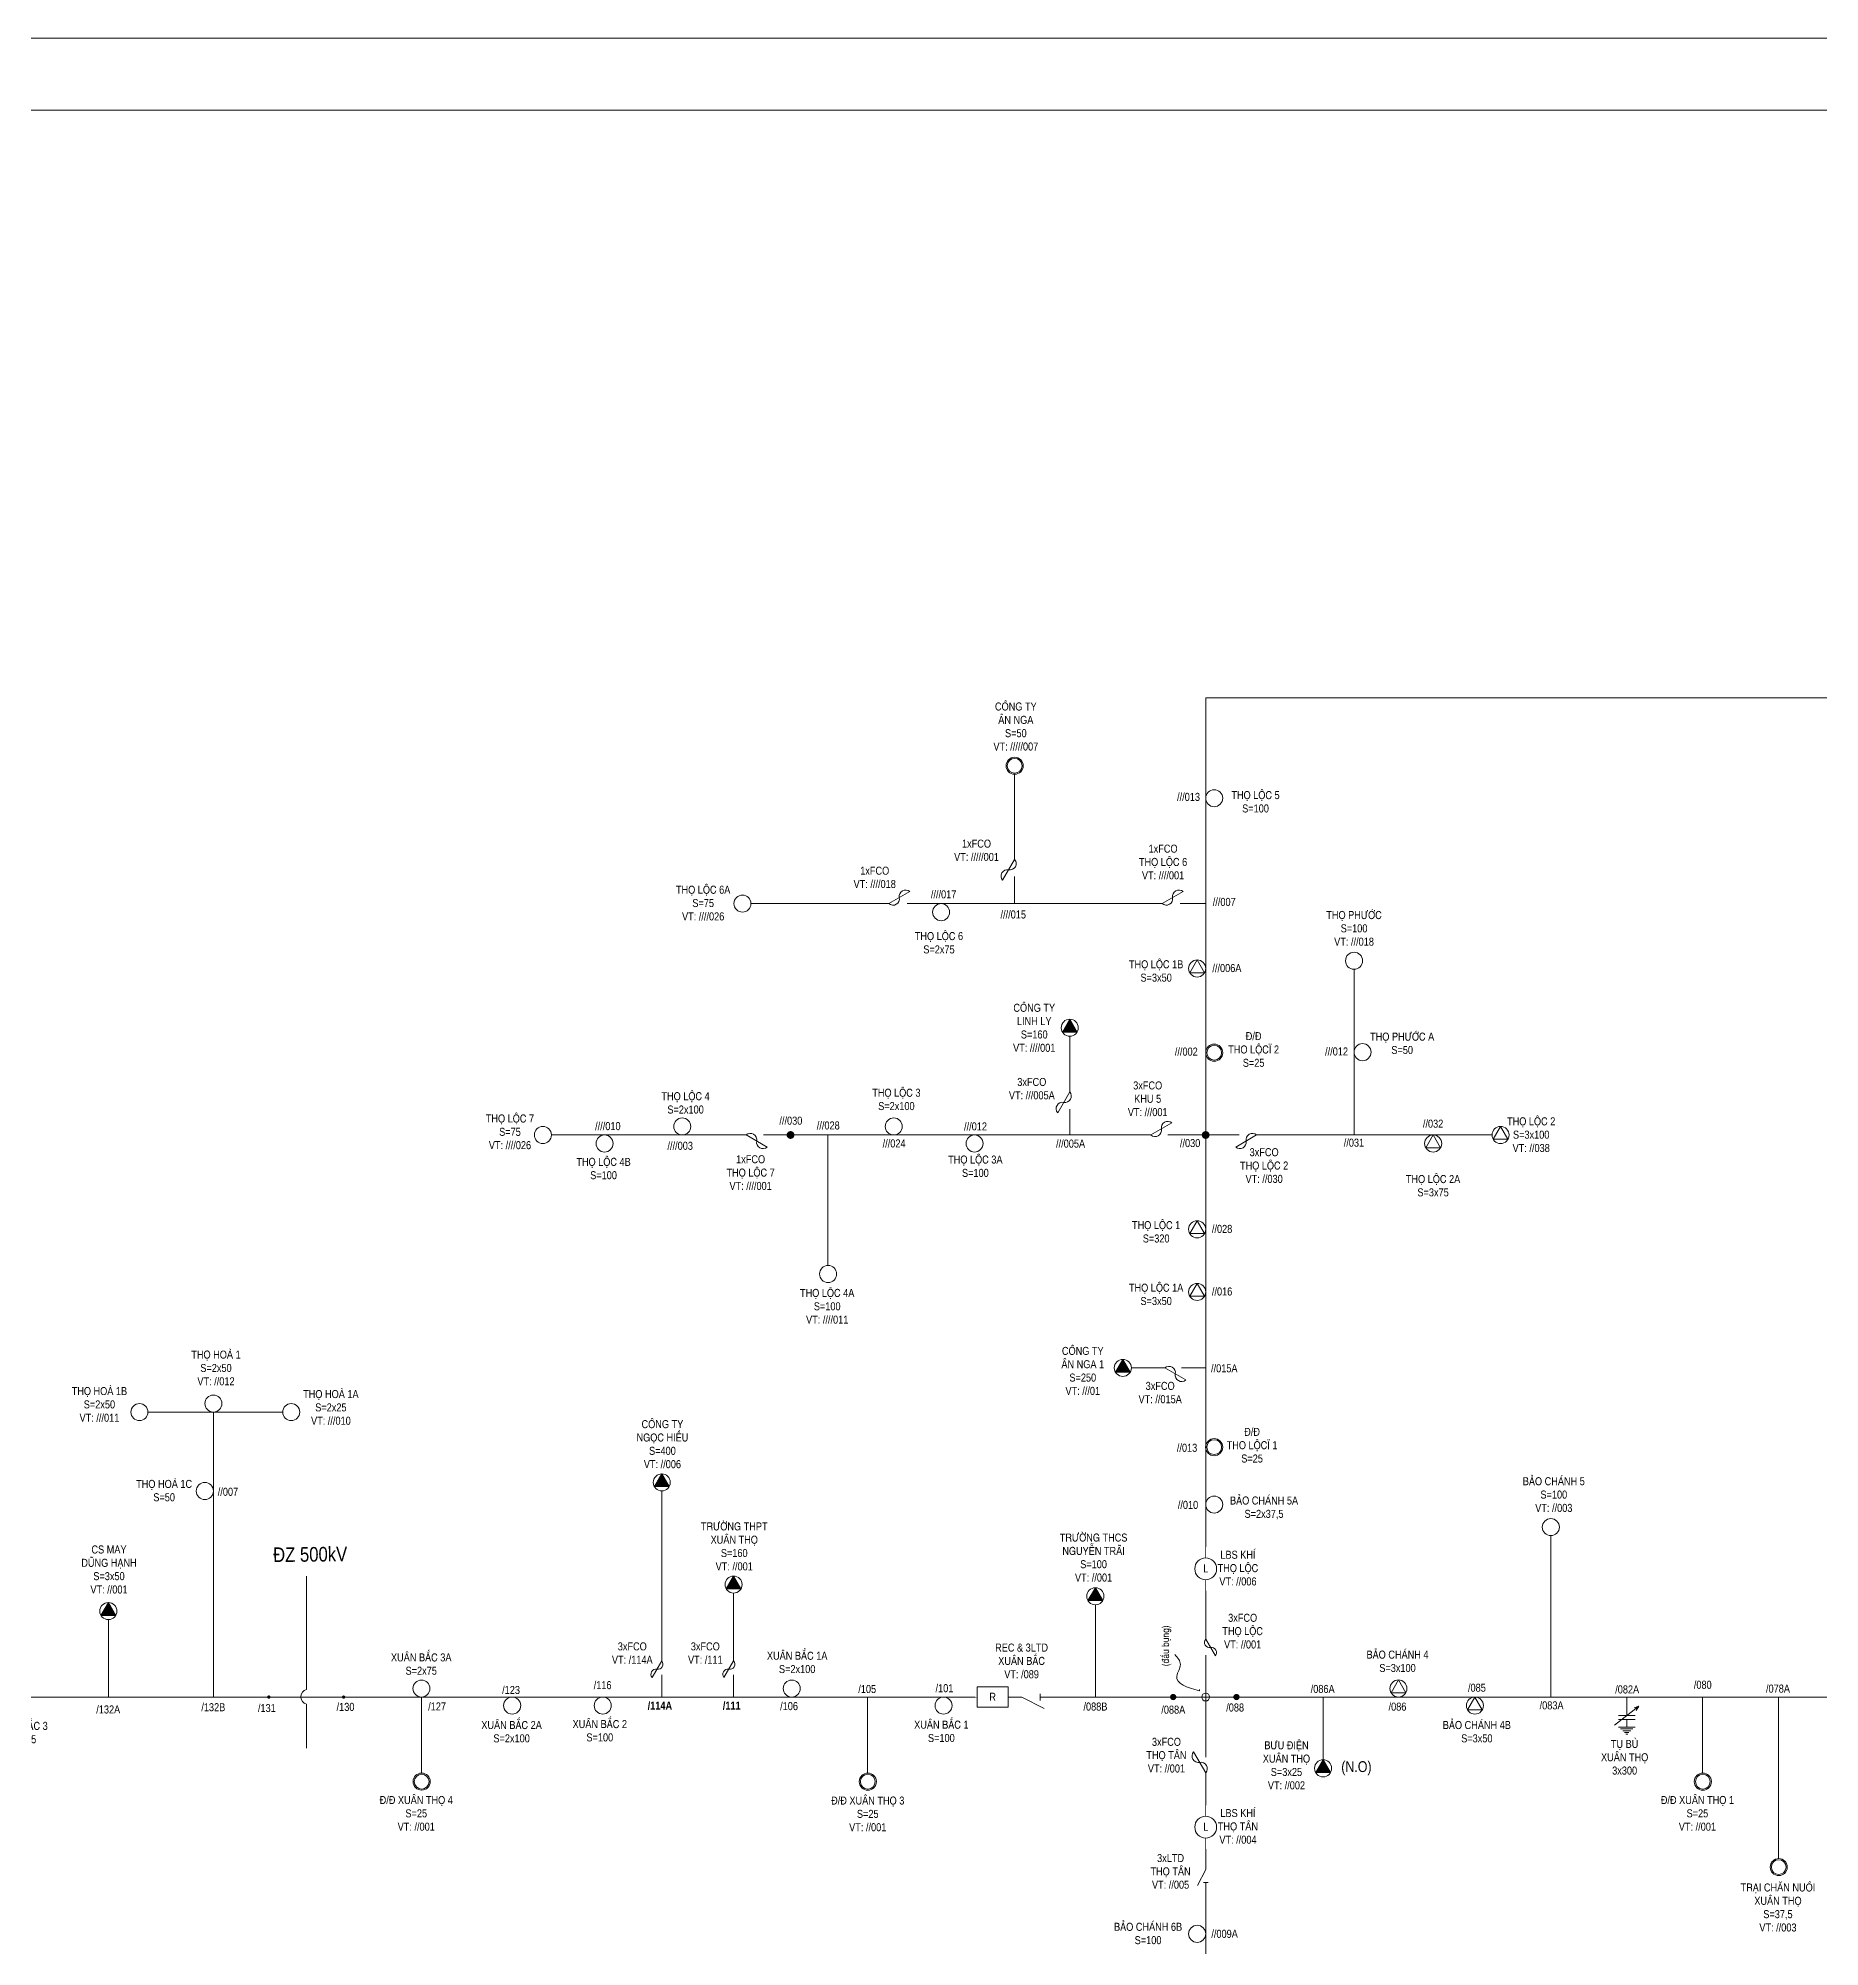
# Model space of a CAD drawing. Header units: inches. Extents: x 3694 to 9715, y -885 to 919.
# Drawn here: x 5225 to 5694, y 416 to 919 of the extents above; entities that cross this region are included whole.
import ezdxf
from ezdxf.enums import TextEntityAlignment as Align

# ---------------------------------------------------------------- set-up
doc = ezdxf.new("R2010")
doc.units = ezdxf.units.IN
doc.header["$LTSCALE"] = 0.2
doc.header["$MEASUREMENT"] = 0
doc.layers.get('0').update_dxf_attribs({"lineweight": 5})
for name, color, linetype, lineweight in [('Day 220kV', 6, 'Continuous', 15), ('Khung', 7, 'Continuous', 13), ('TBA', 5, 'Continuous', 9), ('Text', 7, 'Continuous', 9), ('Thiet bi', 3, 'Continuous', 9), ('Tuyen 480', 1, 'Continuous', 13)]:
    doc.layers.add(name, color=color, linetype=linetype, lineweight=lineweight)
doc.styles.add('V-H-C', font='VHELVCN_0.TTF')
doc.styles.add('V-H-C-B', font='VHELVCB_0.TTF')

# ---------------------------------------------------------------- blocks, each defined once
blk = doc.blocks.new('TBA 1P')
at = {"color": 0}
blk.add_circle((0, 0.8), 0.8, dxfattribs=at)
blk = doc.blocks.new('FCO')
at = {"color": 0}
blk.add_lwpolyline([(0, 0, 0.707499), (0.8, 0.8, -0.707499), (1.6, 1.6, -5.301682)], format="xyb", dxfattribs=at)
blk.add_lwpolyline([(0, 0), (1.6, 1.6)], dxfattribs=at)
blk = doc.blocks.new('ALTD')
at = {"color": 0}
for points in [[(3.38, 1.08), (1.27, 0), (0, 0)], [(2.99, 0.31), (2.99, -0.31)], [(2.99, 0), (4.73, 0)]]:
    blk.add_lwpolyline(points, dxfattribs=at)
blk = doc.blocks.new('TBA 3P')
at = {"color": 0}
blk.add_lwpolyline([(0, 1.6, 0, 1.39, 0), (0, 0.4, 0, 0, 0)], format="xyseb", dxfattribs=at)
blk.add_lwpolyline([(-0.69, 0.4), (0.69, 0.4), (0, 1.6)], close=True, dxfattribs=at)
blk.add_circle((0, 0.8), 0.8, dxfattribs=at)

msp = doc.modelspace()

# ---------------------------------------------------------------- linework, layer by layer
at = {"layer": 'Day 220kV', "elevation": -0.98}
msp.add_lwpolyline([(5295.61, 513.48), (5295.61, 483.61, 0.760782), (5295.61, 479.75), (5295.61, 468.17)], format="xyb", dxfattribs=at)
at = {"layer": 'Khung'}
for points in [[(3694.32, 918.53), (3694.32, -841.47), (6724.32, -841.47), (6724.32, 918.53)], [(3713.26, 899.59), (3713.26, -822.54), (6705.39, -822.54), (6705.39, 899.59)]]:
    msp.add_lwpolyline(points, close=True, dxfattribs=at)
at = {"layer": 'TBA', "color": 1, "elevation": -0.98}
for points in [[(5530.28, 675.76), (5528.33, 672.38), (5532.23, 672.38)], [(5592.47, 629.65), (5590.52, 626.28), (5594.42, 626.28)], [(5610.22, 631.9), (5608.28, 628.53), (5612.17, 628.53)], [(5530.28, 607.05), (5528.33, 603.68), (5532.23, 603.68)], [(5530.28, 590.57), (5528.33, 587.2), (5532.23, 587.2)], [(5583.31, 486.11), (5581.36, 482.73), (5585.25, 482.73)], [(5603.46, 481.61), (5601.51, 478.24), (5605.41, 478.24)]]:
    msp.add_lwpolyline(points, close=True, dxfattribs=at)
at = {"layer": 'TBA', "color": 1}
for centre, radius in [((5482.2, 726.89, -0.98), 2.25), ((5482.2, 726.89, -0.98), 1.95), ((5534.78, 651.33, -0.98), 2.25), ((5534.78, 651.33, -0.98), 1.95), ((5534.77, 547.44, -0.98), 2.25), ((5534.77, 547.44, -0.98), 1.95), ((5325.97, 459.35, -0.98), 2.25), ((5325.97, 459.35, -0.98), 1.95), ((5443.51, 459.34, -0.98), 2.25), ((5443.51, 459.34, -0.98), 1.95), ((5663.51, 459.34, -0.98), 2.25), ((5663.51, 459.34, -0.98), 1.95), ((5683.51, 436.83, -0.98), 2.25), ((5683.51, 436.83, -0.98), 1.95)]:
    msp.add_circle(centre, radius, dxfattribs=at)
at = {"layer": 'TBA', "color": 1, "ltscale": 2}
for centre in [(5530.28, 673.51, -0.98), (5592.47, 627.41, -0.98), (5610.22, 629.65, -0.98), (5530.28, 604.81, -0.98), (5530.28, 588.32, -0.98), (5583.31, 483.86, -0.98), (5603.46, 479.36, -0.98)]:
    msp.add_circle(centre, 2.25, dxfattribs=at)
at = {"layer": 'Thiet bi', "color": 1}
for p, q in [((5530.86, 483.22, -0.98), (5530.53, 483.32, -0.98)), ((5530.86, 483.22, -0.98), (5530.89, 483.6, -0.98)), ((5640.23, 474.24, -0.98), (5646.69, 479.21, -0.98)), ((5643.46, 478.53, -0.98), (5643.46, 481.61, -0.98)), ((5646.69, 479.21, -0.98), (5645.38, 478.76, -0.98)), ((5646.69, 479.21, -0.98), (5645.92, 478.06, -0.98))]:
    msp.add_line(p, q, dxfattribs=at)
at = {"layer": 'Thiet bi', "color": 1, "elevation": -0.98}
for points in [[(5532.53, 518.25, 0.1, 0.1, 0), (5532.53, 521.19, 0.5, 0.5, 0)], [(5532.53, 509.57, 0.1, 0.1, 0), (5532.53, 512.51, 0.5, 0.5, 0)], [(5472.31, 481.62, 0.1, 0.1, 0), (5469.37, 481.62, 0.5, 0.5, 0)], [(5483.46, 481.62, 0.1, 0.1, 0), (5480.52, 481.62, 0.5, 0.5, 0)], [(5532.53, 450.23, 0.1, 0.1, 0), (5532.53, 453.17, 0.5, 0.5, 0)], [(5532.53, 441.55, 0.1, 0.1, 0), (5532.53, 444.49, 0.5, 0.5, 0)]]:
    msp.add_lwpolyline(points, format="xyseb", dxfattribs=at)
for points in [[(5503.46, 481.61), (5503.46, 505.91)], [(5643.46, 476.73), (5643.46, 478.53), (5643.46, 478.53)], [(5641.26, 476.73), (5645.66, 476.73), (5645.66, 476.73)], [(5641.26, 475.73), (5645.66, 475.73), (5645.66, 475.73)], [(5641.26, 473.71), (5645.66, 473.71), (5645.66, 473.71)], [(5641.84, 473.24), (5645.08, 473.24), (5645.08, 473.24)], [(5642.42, 472.76), (5644.5, 472.76), (5644.5, 472.76)], [(5643.46, 475.73), (5643.46, 473.71), (5643.5, 473.71), (5643.5, 473.73)], [(5642.87, 472.28), (5644.05, 472.28), (5644.05, 472.28)], [(5643.21, 471.8), (5643.71, 471.8), (5643.71, 471.8)]]:
    msp.add_lwpolyline(points, dxfattribs=at)
at = {"layer": 'Thiet bi', "color": 1, "lineweight": 20, "ltscale": 10, "elevation": -0.98}
msp.add_lwpolyline([(5480.52, 478.94), (5472.31, 478.94), (5472.31, 484.29), (5480.52, 484.29), (5480.52, 478.94)], dxfattribs=at)
at = {"layer": 'Thiet bi', "color": 1, "lineweight": 20, "ltscale": 10}
for centre in [(5532.53, 515.38, 0.02), (5532.53, 447.36, 0.02)]:
    msp.add_circle(centre, 2.87, dxfattribs=at)
at = {"layer": 'Thiet bi', "color": 1}
msp.add_spline([(5530.86, 483.22, -0.98), (5524.9, 487.14, -0.98), (5525.88, 490.21, -0.98), (5524.42, 492.81, -0.98)], degree=3, dxfattribs=at)
at = {"layer": 'Tuyen 480'}
for p, q in [((7095.7, 744.76, -0.98), (5532.53, 744.76, -0.98)), ((5532.53, 744.76, -0.98), (5532.53, 706.42, -0.98)), ((5253.85, 556.67, -0.98), (5289.36, 556.67, -0.98))]:
    msp.add_line(p, q, dxfattribs=at)
at = {"layer": 'Tuyen 480', "elevation": -0.98}
for points in [[(5482.2, 702.25), (5482.2, 724.64)], [(5532.53, 709.1), (5532.53, 521.19)], [(5482.2, 690.59), (5482.2, 697.71)], [(5449.05, 690.59), (5412.73, 690.59)], [(5521.06, 690.59), (5453.88, 690.59)], [(5532.53, 690.59), (5525.83, 690.59)], [(5571.62, 629.65), (5571.62, 673.29)], [(5496.72, 641), (5496.72, 655.65)], [(5496.72, 629.65), (5496.72, 636.46)], [(5411.49, 629.65), (5360.15, 629.65)], [(5423.15, 629.65), (5416.02, 629.65)], [(5518.11, 629.65), (5423.15, 629.65)], [(5432.95, 595.28), (5432.95, 629.65)], [(5541.37, 629.65), (5522.6, 629.65)], [(5607.98, 629.65), (5545.94, 629.65)], [(5521.77, 568.31), (5512.95, 568.31)], [(5532.53, 568.31), (5526.2, 568.31)], [(5271.09, 481.61), (5271.09, 556.67)], [(5389.23, 491.14), (5389.23, 535.91)], [(5623.46, 481.61), (5623.46, 524.13)], [(5408.15, 491.14), (5408.15, 508.99)], [(5532.53, 496.86), (5532.53, 509.57)], [(5523.46, 481.62), (5503.46, 481.62), (5503.46, 503.27)], [(5243.42, 481.61), (5243.42, 502.01)], [(5532.53, 482.66), (5532.53, 492.61)], [(5389.23, 481.62), (5389.23, 487.47)], [(5408.15, 481.62), (5408.15, 487.47)], [(5532.53, 482.66), (5532.53, 465.8)], [(5345.49, 481.61), (4860.24, 481.62)], [(5325.92, 481.61), (5325.92, 461.59)], [(5471.83, 481.62), (5345.49, 481.61)], [(5443.46, 481.61), (5443.46, 461.59)], [(5493.8, 481.62), (5533.57, 481.62)], [(5533.57, 481.62), (6083.22, 481.61)], [(5563.46, 481.61), (5563.46, 465.1)], [(5663.46, 481.61), (5663.46, 461.59)], [(5683.46, 481.62), (5683.46, 439.08)], [(5532.53, 461.66), (5532.53, 453.17)], [(5532.53, 441.55), (5532.53, 438.67)], [(5532.53, 429.37), (5532.53, 193.36)]]:
    msp.add_lwpolyline(points, dxfattribs=at)
for points, const_width in [([(5422.63, 629.65, 1), (5423.67, 629.65, 1), (5422.63, 629.65, 2.414214)], 1.01), ([(5532, 629.65, 1), (5533.05, 629.65, 1), (5532, 629.65, 2.414214)], 1.01), ([(5285.7, 481.83, 1), (5285.7, 481.39, 1), (5285.7, 481.83, 2.414214)], 0.425), ([(5305.41, 481.83, 1), (5305.41, 481.39, 1), (5305.41, 481.83, 2.414214)], 0.425), ([(5523.55, 481.62, 1), (5524.39, 481.62, 1), (5523.55, 481.62, 2.414214)], 0.809), ([(5540.22, 481.62, 1), (5541.06, 481.62, 1), (5540.22, 481.62, 2.414214)], 0.809), ([(5643.46, 478.61, 1), (5643.46, 478.46, 1), (5643.46, 478.61, 2.414214)], 0.146)]:
    msp.add_lwpolyline(points, format="xyb", dxfattribs=dict(at, const_width=const_width))
at = {"layer": 'Tuyen 480'}
msp.add_circle((5532.53, 481.62, -0.98), 1.04, dxfattribs=at)

# ---------------------------------------------------------------- block references
at = {"layer": 'TBA', "color": 1, "zscale": 2.809729812779032}
for name, p, xscale, yscale, rotation in [('TBA 1P', (5537.02, 718.35, -0.98), 2.809729812779778, 2.809729812778642, 89.99983865452795), ('TBA 1P', (5412.73, 690.59, -0.98), 2.809729812779778, 2.809729812779551, 89.99983865452795), ('TBA 1P', (5465.07, 688.34, -0.98), 2.809729812779778, 2.809729812779551, 89.99983865452795), ('TBA 1P', (5573.86, 675.54, -0.98), 2.809729812779778, 2.809729812778642, 89.99983865452795), ('TBA 3P', (5496.72, 655.65, -0.98), 2.809729812779548, 2.809729812778642, 359.9996773090559), ('TBA 1P', (5576.11, 651.47, -0.98), 2.809729812779778, 2.809729812778642, 89.99983865452795), ('TBA 1P', (5394.63, 634.15, -0.98), 2.809729812779778, 2.809729812779551, 179.9998386545279), ('TBA 1P', (5452.59, 631.9, -0.98), 2.809729812779778, 2.809729812778642, 89.99983865452795), ('TBA 1P', (5357.9, 631.9, -0.98), 2.809729812779778, 2.809729812779551, 179.9998386545279), ('TBA 1P', (5374.16, 629.65, -0.98), 2.809729812779778, 2.809729812779551, 179.9998386545279), ('TBA 1P', (5473.88, 627.41, -0.98), 2.809729812779778, 2.809729812778642, 89.99983865452795), ('TBA 1P', (5435.29, 593.04, -0.98), 2.809729812779778, 2.809729812778642, 89.99983865452795), ('TBA 3P', (5510.7, 566.06, -0.98), 2.809729812779778, 2.809729812778642, 359.9998386545093), ('TBA 1P', (5253.85, 556.67, -0.98), 2.809729812779551, 2.809729812779551, 90), ('TBA 1P', (5273.34, 558.92, -0.98), 2.809729812779551, 2.809729812779551, 90), ('TBA 1P', (5293.85, 556.67, -0.98), 2.809729812779551, 2.809729812779551, 90), ('TBA 1P', (5271.09, 535.88, -0.98), 2.809729812779551, 2.809729812779551, 90), ('TBA 3P', (5389.23, 535.91, -0.98), 2.80972981277955, 2.809729812779551, 359.9998386545093), ('TBA 1P', (5537.02, 532.31, -0.98), 2.809729812779778, 2.809729812778642, 89.99983865452795), ('TBA 1P', (5625.71, 526.37, -0.98), 2.809729812779778, 2.809729812778642, 89.99983865452795), ('TBA 3P', (5408.15, 508.99, -0.98), 2.80972981277955, 2.809729812779551, 359.9998386545093), ('TBA 3P', (5503.46, 505.91, -0.98), 2.80972981277955, 2.809729812778642, 359.9998386545093), ('TBA 1P', (5328.16, 483.86, -0.98), 2.809729812779551, 2.809729812779551, 90), ('TBA 1P', (5425.71, 483.86, -0.98), 2.809729812779778, 2.809729812778642, 89.99983865452795), ('TBA 1P', (5375.92, 479.37, -0.98), 2.809729812779778, 2.809729812778642, 89.99983865452795), ('TBA 1P', (5465.71, 479.36, -0.98), 2.809729812779778, 2.809729812778642, 89.99983865452795), ('TBA 3P', (5563.46, 460.6, -0.98), 2.80972981277955, 2.809729812778642, 359.9998386545093), ('TBA 1P', (5532.53, 419.26, -0.98), 2.809729812779778, 2.809729812778642, 89.99983865452795)]:
    msp.add_blockref(name, p, dxfattribs=dict(at, xscale=xscale, yscale=yscale, rotation=rotation))
at = {"layer": 'TBA', "color": 1, "xscale": 2.809729812779551, "zscale": 2.809729812779032}
for name, p, yscale in [('TBA 3P', (5243.42, 502.01, -0.98), 2.809729812779551), ('TBA 1P', (5349.81, 477.12, -0.98), 2.809729812779096)]:
    msp.add_blockref(name, p, dxfattribs=dict(at, yscale=yscale))
at = {"layer": 'Thiet bi', "color": 1}
for name, p, xscale, yscale, zscale, rotation in [('FCO', (5482.2, 702.25, -0.98), -2.809729812778776, 2.809729812779551, 2.809729812779032, 104.9998386545413), ('FCO', (5449.05, 690.59, -0.98), 2.809729812778795, 2.809729812779551, 2.809729812779032, 344.9998386545178), ('FCO', (5521.06, 690.59, -0.98), 2.809729812778795, 2.809729812779551, 2.809729812779032, 344.9998386545178), ('FCO', (5496.72, 641, -0.98), -2.809729812778776, 2.809729812778642, 2.809729812779032, 104.9998386545413), ('FCO', (5518.11, 629.65, -0.98), 2.809729812778795, 2.809729812778642, 2.809729812779032, 344.9998386545178), ('FCO', (5411.49, 629.65, -0.98), -2.809729812778454, 2.809729812779551, 2.809729812779032, 194.9998386545526), ('FCO', (5545.94, 629.65, -0.98), 2.809729812778795, 2.809729812778642, 2.809729812779032, 164.9998386545178), ('FCO', (5521.77, 568.31, -0.98), -2.809729812778862, 2.809729812778642, 2.809729812779032, 194.999838654512), ('FCO', (5532.53, 496.86, -0.98), 2.247783850223247, 2.247783850223641, 2.247783850223226, 254.9998386545336), ('FCO', (5389.23, 491.14, -0.98), -2.247783850223055, 2.247783850223641, 2.247783850223226, 104.9998386545267), ('FCO', (5408.15, 491.14, -0.98), -2.247783850223055, 2.247783850223641, 2.247783850223226, 104.9998386545267), ('ALTD', (5480.52, 481.62, -0.98), -2.809729812778868, 2.809729812778642, 2.809729812779032, 179.999838654528), ('FCO', (5532.53, 461.66, -0.98), 2.809729812778678, 2.809729812778642, 2.809729812779032, 74.99983865452674), ('ALTD', (5532.53, 438.67, -0.98), -1.966810868945686, 1.966810868945686, 1.966810868945322, 90)]:
    msp.add_blockref(name, p, dxfattribs=dict(at, xscale=xscale, yscale=yscale, zscale=zscale, rotation=rotation))

# ---------------------------------------------------------------- texts
at = {"layer": 'Text', "color": 1, "style": 'V-H-C-B'}
msp.add_text('(N.O)', height=2.851, rotation=359.9998, dxfattribs=at).set_placement((5572.24, 461.87, -0.98), align=Align.CENTER)
at = {"layer": 'Text', "attachment_point": 5, "style": 'V-H-C'}
for s, insert, char_height, width in [('COÂNG TY\\PAÂN NGA\\PS=50\\PVT: /////007', (5482.51, 737.22, -0.98), 2.1073, 28.1807), ('///013', (5528.01, 718.68, -0.98), 2.107, 28.1807), ('THOÏ LOÄC 5\\PS=100', (5545.66, 717.4, -0.98), 2.1073, 28.1807), ('1xFCO\\PVT: /////001', (5472.15, 704.62, -0.98), 2.1073, 28.1807), ('1xFCO\\PTHOÏ LOÄC 6\\PVT: ////001', (5521.3, 701.54, -0.98), 2.1073, 28.1807), ('1xFCO\\PVT: ////018', (5445.33, 697.49, -0.98), 2.1073, 28.1807), ('THOÏ LOÄC 6A\\PS=75\\PVT: ////026', (5400.13, 690.72, -0.98), 2.1073, 28.1807), ('////017', (5463.48, 693.02, -0.98), 2.107, 28.1807), ('////015', (5481.83, 687.72, -0.98), 2.107, 28.1807), ('///007', (5537.41, 691.02, -0.98), 2.107, 28.1807), ('THOÏ PHÖÔÙC\\PS=100\\PVT: ///018', (5571.62, 684.06, -0.98), 2.1073, 28.1807), ('THOÏ LOÄC 6\\PS=2x75', (5462.26, 680.27, -0.98), 2.1073, 28.1807), ('THOÏ LOÄC 1B\\PS=3x50', (5519.48, 672.84, -0.98), 2.1073, 28.1807), ('///006A', (5538.12, 673.6, -0.98), 2.107, 28.1807), ('COÂNG TY\\PLINH LY\\PS=160\\PVT: ////001', (5487.36, 657.87, -0.98), 2.1073, 28.1807), ('Ñ/Ñ\\PTHO LOÄCÏ 2\\PS=25', (5545.16, 652.16, -0.98), 2.1073, 28.1807), ('THOÏ PHÖÔÙC A\\PS=50', (5584.3, 653.78, -0.98), 2.1073, 28.1807), ('///002', (5527.42, 651.6, -0.98), 2.107, 28.1807), ('///012', (5567.01, 651.64, -0.98), 2.107, 28.1807), ('3xFCO\\PVT: ///005A', (5486.72, 641.85, -0.98), 2.1073, 28.1807), ('3xFCO\\PKHU 5\\PVT: ///001', (5517.25, 639.18, -0.98), 2.107, 28.1807), ('THOÏ LOÄC 4\\PS=2x100', (5395.5, 638.1, -0.98), 2.1073, 28.1807), ('THOÏ LOÄC 3\\PS=2x100', (5451.04, 639.01, -0.98), 2.1073, 28.1807), ('THOÏ LOÄC 7\\PS=75\\PVT: ////026', (5349.23, 630.47, -0.98), 2.1073, 28.1807), ('///030', (5423.24, 633.41, -0.98), 2.107, 28.1807), ('//032', (5592.44, 632.62, -0.98), 2.107, 28.1807), ('THOÏ LOÄC 2\\PS=3x100\\PVT: //038', (5618.29, 629.72, -0.98), 2.1073, 28.1807), ('////010', (5375.02, 631.97, -0.98), 2.107, 28.1807), ('///028', (5433.09, 632.15, -0.98), 2.107, 28.1807), ('///024', (5450.44, 627.42, -0.98), 2.107, 28.1807), ('///012', (5471.89, 631.9, -0.98), 2.107, 28.1807), ('///005A', (5496.93, 627.37, -0.98), 2.107, 28.1807), ('//030', (5528.43, 627.51, -0.98), 2.107, 28.1807), ('//031', (5571.59, 627.61, -0.98), 2.107, 28.1807), ('THOÏ LOÄC 4B\\PS=100', (5373.89, 620.8, -0.98), 2.1073, 28.1807), ('////003', (5394.08, 626.8, -0.98), 2.107, 28.1807), ('1xFCO\\PTHOÏ LOÄC 7\\PVT: ////001', (5412.64, 619.73, -0.98), 2.1073, 28.1807), ('THOÏ LOÄC 3A\\PS=100', (5471.85, 621.41, -0.98), 2.1073, 28.1807), ('3xFCO\\PTHOÏ LOÄC 2\\PVT: //030', (5547.93, 621.59, -0.98), 2.1073, 28.1807), ('THOÏ LOÄC 2A\\PS=3x75', (5592.44, 616.28, -0.98), 2.1073, 28.1807), ('THOÏ LOÄC 1\\PS=320', (5519.48, 604.14, -0.98), 2.1073, 28.1807), ('//028', (5536.85, 604.9, -0.98), 2.107, 28.1807), ('THOÏ LOÄC 4A\\PS=100\\PVT: ////011', (5432.81, 584.52, -0.98), 2.1073, 28.1807), ('THOÏ LOÄC 1A\\PS=3x50', (5519.48, 587.66, -0.98), 2.1073, 28.1807), ('//016', (5536.85, 588.42, -0.98), 2.107, 28.1807), ('THOÏ HOAØ 1\\PS=2x50\\PVT: //012', (5271.78, 568.28, -0.98), 2.1073, 28.1807), ('COÂNG TY\\PAÂN NGA 1\\PS=250\\PVT: ///01', (5500.15, 567.5, -0.98), 2.107, 28.1807), ('//015A', (5537.43, 568.19, -0.98), 2.107, 28.1807), ('THOÏ HOAØ 1B\\PS=2x50\\PVT: ///011', (5241.07, 558.68, -0.98), 2.1073, 28.1807), ('THOÏ HOAØ 1A\\PS=2x25\\PVT: ///010', (5302.05, 557.89, -0.98), 2.1073, 28.1807), ('3xFCO\\PVT: //015A', (5520.54, 561.8, -0.98), 2.107, 28.1807), ('COÂNG TY\\PNGOÏC HIEÁU\\PS=400\\PVT: //006', (5389.4, 548.21, -0.98), 2.1073, 28.1807), ('//013', (5527.62, 547.26, -0.98), 2.107, 28.1807), ('Ñ/Ñ\\PTHO LOÄCÏ 1\\PS=25', (5544.75, 547.94, -0.98), 2.1073, 28.1807), ('THOÏ HOAØ 1C\\PS=50', (5258.12, 535.98, -0.98), 2.1073, 28.1807), ('BAÛO CHAÙNH 5\\PS=100\\PVT: //003', (5624.25, 534.93, -0.98), 2.1073, 28.1807), ('//007', (5274.93, 535.67, -0.98), 2.107, 28.1807), ('//010', (5527.87, 532.21, -0.98), 2.107, 28.1807), ('BAÛO CHAÙNH 5A\\PS=2x37,5', (5547.9, 531.43, -0.98), 2.1073, 28.1807), ('TRÖÔØNG THPT\\PXUAÂN THOÏ\\PS=160\\PVT: //001', (5408.32, 521.29, -0.98), 2.1073, 28.1807), ('TRÖÔØNG THCS\\PNGUYEÃN TRAÕI\\PS=100\\PVT: //001', (5502.99, 518.34, -0.98), 2.1073, 28.1807), ('CS MAY\\PDUÕNG HAÏNH\\PS=3x50\\PVT: //001', (5243.59, 515.2, -0.98), 2.1073, 28.1807), ('LBS KHÍ\\PTHOÏ LOÄC\\PVT: //006', (5541.03, 515.57, -0.98), 2.107, 28.1807), ('3xFCO\\PTHOÏ LOÄC\\PVT: //001', (5542.27, 498.97, -0.98), 2.107, 28.1807), ('XUAÂN BAÉC 3A\\PS=2x75', (5325.85, 490.29, -0.98), 2.1073, 28.1807), ('3xFCO\\PVT: /114A', (5381.46, 493.19, -0.98), 2.107, 28.1807), ('3xFCO\\PVT: /111', (5400.7, 493.19, -0.98), 2.107, 28.1807), ('XUAÂN BAÉC 1A\\PS=2x100', (5424.9, 490.73, -0.98), 2.1073, 28.1807), ('REC & 3LTD\\PXUAÂN BAÉC\\PVT: /089', (5484.03, 491.12, -0.98), 2.107, 28.1807), ('BAÛO CHAÙNH 4\\PS=3x100', (5583.07, 491.02, -0.98), 2.1073, 28.1807), ('/123', (5349.52, 483.47, -0.98), 2.107, 7.0464), ('/116', (5373.64, 484.74, -0.98), 2.107, 28.1807), ('/105', (5443.35, 483.72, -0.98), 2.107, 28.1807), ('/101', (5463.7, 483.94, -0.98), 2.107, 28.1807), ('/086A', (5563.35, 483.74, -0.98), 2.107, 28.1807), ('/085', (5603.99, 484.06, -0.98), 2.107, 28.1807), ('/082A', (5643.58, 483.61, -0.98), 2.107, 28.1807), ('/080', (5663.49, 484.84, -0.98), 2.107, 28.1807), ('/078A', (5683.31, 483.83, -0.98), 2.107, 28.1807), ('/132A', (5243.39, 478.34, -0.98), 2.107, 7.0464), ('/132B', (5271.07, 478.92, -0.98), 2.107, 28.1807), ('/131', (5285.18, 478.71, -0.98), 2.107, 32.0096), ('/130', (5305.9, 479.02, -0.98), 2.107, 32.0096), ('/127', (5330.03, 479.14, -0.98), 2.107, 7.0464), ('{\\fVNI-Helve-Condense|b1|i0|c0|p2;/114A}', (5388.74, 479.33, -0.98), 2.1073, 28.1807), ('{\\fVNI-Helve-Condense|b1|i0|c0|p2;/111}', (5407.66, 479.33, -0.98), 2.1073, 28.1807), ('/106', (5422.76, 479.22, -0.98), 2.107, 28.1807), ('/088B', (5503.48, 479.1, -0.98), 2.107, 28.1807), ('/088A', (5523.99, 478.28, -0.98), 2.107, 28.1807), ('/088', (5540.29, 478.85, -0.98), 2.107, 28.1807), ('/086', (5583.06, 479.08, -0.98), 2.107, 28.1807), ('/083A', (5623.66, 479.41, -0.98), 2.107, 28.1807), ('XUAÂN BAÉC 3\\PS=2x75', (5220.29, 472.25, -0.98), 2.1073, 28.1807), ('XUAÂN BAÉC 2A\\PS=2x100', (5349.66, 472.48, -0.98), 2.1073, 28.1807), ('XUAÂN BAÉC 2\\PS=100', (5372.9, 472.73, -0.98), 2.1073, 28.1807), ('XUAÂN BAÉC 1\\PS=100', (5462.89, 472.57, -0.98), 2.1073, 28.1807), ('BAÛO CHAÙNH 4B\\PS=3x50', (5603.97, 472.48, -0.98), 2.1073, 28.1807), ('3xFCO\\PTHOÏ TAÂN\\PVT: //001', (5522.19, 466.3, -0.98), 2.107, 28.1807), ('BÖU ÑIEÄN\\PXUAÂN THOÏ\\PS=3x25\\PVT: //002', (5553.81, 463.63, -0.98), 2.107, 28.1807), ('TUÏ BUØ\\PXUAÂN THOÏ\\P3x300', (5642.91, 465.75, -0.98), 2.107, 28.1807), ('Ñ/Ñ XUAÂN THOÏ 4\\PS=25\\PVT: //001', (5324.54, 450.97, -0.98), 2.1073, 28.1807), ('Ñ/Ñ XUAÂN THOÏ 3\\PS=25\\PVT: //001', (5443.49, 450.83, -0.98), 2.1073, 28.1807), ('LBS KHÍ\\PTHOÏ TAÂN\\PVT: //004', (5541.03, 447.54, -0.98), 2.107, 28.1807), ('Ñ/Ñ XUAÂN THOÏ 1\\PS=25\\PVT: //001', (5662.08, 450.97, -0.98), 2.1073, 28.1807), ('3xLTD\\PTHOÏ TAÂN\\PVT: //005', (5523.28, 435.69, -0.98), 2.107, 28.1807), ('TRAÏI CHAÊN NUOÂI\\PXUAÂN THOÏ\\PS=37,5\\PVT: //003', (5683.3, 426.18, -0.98), 2.1073, 28.1807), ('BAÛO CHAÙNH 6B\\PS=100', (5517.35, 419.33, -0.98), 2.1073, 28.1807), ('//009A', (5537.51, 419.25, -0.98), 2.107, 28.1807)]:
    msp.add_mtext(s, dxfattribs=dict(at, insert=insert, char_height=char_height, width=width))
at = {"layer": 'Text', "insert": (5296.59, 519.17, -0.98), "char_height": 3.835, "width": 108.1003, "attachment_point": 5, "rotation": 0.616, "line_spacing_factor": 1.1, "style": 'V-H-C'}
msp.add_mtext('ÑZ 500kV', dxfattribs=at)
at = {"layer": 'Text', "insert": (5522.21, 495.1, -0.98), "char_height": 1.9362, "width": 17.3496, "attachment_point": 5, "rotation": 89.9998, "style": 'V-H-C'}
msp.add_mtext('(ñaáu buïng)', dxfattribs=at)
at = {"layer": 'Thiet bi', "color": 1, "char_height": 2.11, "width": 28.1807, "attachment_point": 5, "rotation": 359.9998, "style": 'V-H-C'}
for insert in [(5532.58, 515.48, -0.98), (5532.58, 447.46, -0.98)]:
    msp.add_mtext('L', dxfattribs=dict(at, insert=insert))
at = {"layer": 'Thiet bi', "color": 1, "insert": (5476.4, 481.69, -0.98), "char_height": 2.11, "width": 28.1807, "attachment_point": 5, "style": 'V-H-C'}
msp.add_mtext('R', dxfattribs=at)

doc.saveas('drawing.dxf')
